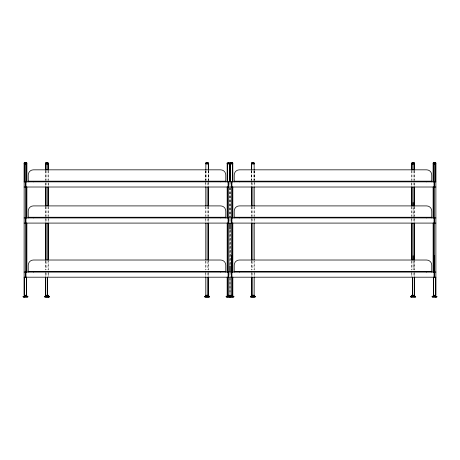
<?xml version="1.0" encoding="UTF-8"?>
<svg xmlns="http://www.w3.org/2000/svg" width="460" height="460" viewBox="0 0 460 460"><rect width="100%" height="100%" fill="white"/><g stroke="black" fill="none" stroke-linecap="round" stroke-linejoin="round"><path stroke-width="0.34" stroke-dasharray="2.3 1.72" d="M411.746 183.149L411.746 186.369M414.494 183.149L414.494 186.369M48.237 270.008L48.248 261.165M208.506 270.008L208.524 261.165M229.902 265.926L229.902 229.891M230.098 229.891L230.098 265.926M254.202 270.008L254.219 261.165M414.477 270.008L414.494 261.165M411.752 261.165L411.763 270.008M251.476 261.165L251.493 270.008M205.781 261.165L205.798 270.008M45.505 261.165L45.523 270.008M414.494 170.758L414.494 180.469M414.483 206.689L414.483 216.528M414.494 217.936L414.494 221.8M414.494 272.05L414.494 276.558M414.414 182.718L414.414 186.369M414.414 219.224L414.414 221.8M414.414 273.338L414.414 277.202M414.316 170.758L414.316 180.469M414.328 206.689L414.328 216.528M414.328 260.854L414.328 269.951M413.12 170.758L413.12 180.469M413.12 182.718L413.12 186.156M413.12 218.793L413.12 221.369M413.12 272.906L413.12 276.339M411.93 170.758L411.93 180.469M411.918 206.689L411.918 216.528M411.918 260.854L411.918 269.951M411.832 182.718L411.832 187.013M411.763 206.689L411.763 216.528M411.832 219.224L411.832 223.088M411.832 273.338L411.832 277.202M411.746 170.758L411.746 180.469M411.746 217.936L411.746 221.8M411.746 272.05L411.746 276.558M254.213 170.758L254.213 180.469M254.219 181.861L254.219 186.369M254.219 217.936L254.219 221.8M254.219 272.05L254.219 276.558M254.156 170.758L254.156 180.469M254.138 182.718L254.138 186.369M254.207 206.689L254.207 216.528M254.138 219.224L254.138 221.8M254.138 273.338L254.138 277.202M254.046 170.758L254.046 180.469M254.052 206.689L254.052 216.528M254.052 260.854L254.052 269.951M253.989 170.758L253.989 180.469M252.845 182.718L252.845 186.156M252.845 206.689L252.845 216.528M252.845 218.793L252.845 221.369M252.845 261.406L252.845 269.916M252.845 272.906L252.845 276.339M251.706 170.758L251.706 180.469M251.643 206.689L251.643 216.528M251.643 260.854L251.643 269.951M251.539 170.758L251.539 180.469M251.557 182.718L251.557 187.013M251.557 219.224L251.557 223.088M251.557 273.338L251.557 277.202M251.482 170.758L251.482 180.469M251.47 181.861L251.47 186.369M251.488 206.689L251.488 216.528M251.47 217.936L251.47 221.8M251.47 272.05L251.47 276.558M230.259 187.714L230.259 217.229M230.259 230.08L230.259 265.753M230.264 277.202L230.264 294.544M230.092 181.861L230.092 186.369M230.098 187.714L230.098 217.936M230.092 219.224L230.092 221.8M230.092 272.05L230.092 276.558M230.086 278.587L230.086 294.544M229.908 183.149L229.908 187.013M229.902 187.714L229.902 217.936M229.908 219.224L229.908 221.8M229.908 273.338L229.908 277.202M229.914 278.587L229.914 294.544M229.741 187.714L229.741 217.229M229.741 230.08L229.741 265.753M229.736 277.202L229.736 294.544M208.518 170.758L208.518 180.469M208.529 181.861L208.529 186.369M208.512 206.689L208.512 216.528M208.529 217.936L208.529 221.8M208.529 272.05L208.529 276.558M208.46 170.758L208.46 180.469M208.443 182.718L208.443 186.369M208.443 219.224L208.443 221.8M208.443 273.338L208.443 277.202M208.351 170.758L208.351 180.469M208.357 206.689L208.357 216.528M208.357 260.854L208.357 269.951M208.294 170.758L208.294 180.469M207.155 182.718L207.155 186.156M207.155 206.689L207.155 216.528M207.155 218.793L207.155 221.369M207.155 261.406L207.155 269.916M207.155 272.906L207.155 276.339M206.011 170.758L206.011 180.469M205.953 170.758L205.953 180.469M205.948 206.689L205.948 216.528M205.948 260.854L205.948 269.951M205.844 170.758L205.844 180.469M205.861 182.718L205.861 187.013M205.861 219.224L205.861 223.088M205.861 273.338L205.861 277.202M205.787 170.758L205.787 180.469M205.781 181.861L205.781 186.369M205.792 206.689L205.792 216.528M205.781 217.936L205.781 221.8M205.781 272.05L205.781 276.558M48.254 170.758L48.254 180.469M48.254 183.149L48.254 186.369M48.237 206.689L48.237 216.528M48.254 217.936L48.254 221.8M48.254 272.05L48.254 276.558M48.168 182.718L48.168 186.369M48.081 206.689L48.081 216.528M48.168 219.224L48.168 221.8M48.081 260.854L48.081 269.951M48.168 273.338L48.168 277.202M48.07 170.758L48.07 180.469M46.88 170.758L46.88 180.469M46.88 182.718L46.88 186.156M46.88 206.689L46.88 216.528M46.88 218.793L46.88 221.369M46.88 261.406L46.88 269.916M46.88 272.906L46.88 276.339M45.684 170.758L45.684 180.469M45.586 182.718L45.586 187.013M45.672 206.689L45.672 216.528M45.586 219.224L45.586 223.088M45.672 260.854L45.672 269.951M45.586 273.338L45.586 277.202M45.505 170.758L45.505 180.469M45.505 183.149L45.505 186.369M45.517 206.689L45.517 216.528M45.505 217.936L45.505 221.8M45.505 272.05L45.505 276.558M413.12 261.406L413.12 269.916L413.12 261.406M413.12 206.689L413.12 216.528L413.12 206.689"/><path stroke-width="0.69" d="M230 296.631L230 297.16L230 295.912M231.46 272.05L231.46 255.725M413.12 255.725L413.12 259.986L413.12 223.088M413.12 202.475L413.12 205.988L413.12 187.013M433.136 181.861L433.136 163.823L435.884 163.823L435.884 295.24L433.136 295.24M434.51 272.05L434.51 255.725M26.829 163.783L24.15 163.783L24.115 295.24L26.864 295.24M26.841 272.05L26.841 223.088M45.523 223.088L45.505 259.808M205.798 223.088L205.781 259.808M227.188 223.088L227.188 272.05M229.902 265.926L229.891 272.05L24.121 272.05M230.098 229.206L230.109 223.088L435.879 223.088M232.812 272.05L232.812 223.088M251.493 223.088L251.47 259.808M411.769 223.088L411.746 259.808M433.159 223.088L433.159 272.05M205.867 162.972L205.844 170.068M205.867 295.884A9.114 9.062 90 0 0 205.442 296.033C202.084 297.419 210.122 298.523 209.628 296.441L204.665 296.441M229.908 163.823L227.136 163.702L227.205 162.972L229.879 162.972L227.136 163.053M251.775 295.815A9.114 9.062 90 0 0 251.137 296.033C247.641 297.93 258.043 297.994 254.558 296.033A9.114 9.062 -90 0 0 254.133 295.884M226.423 297.166L233.599 297.166L233.95 296.441L226.067 296.441M208.518 277.202L208.512 295.625L205.971 295.751M232.835 277.202L232.829 295.625L230.322 295.751M254.213 277.202L254.161 295.705M227.171 181.861L227.171 163.823L229.873 163.783L229.942 163.375M232.081 297.16L231.725 295.78M231.173 162.972L231.173 163.783M229.914 163.766L227.131 163.702M228.263 295.791L227.953 296.183A5.319 1.501 -90 0 0 227.849 296.366L227.936 297.166M228.361 295.803L227.953 296.183L232.047 296.183M435.309 295.728L435.361 295.24M229.408 295.889L229.942 295.872L228.223 295.832M26.272 163.783L26.266 162.972M47.656 163.783L47.65 162.972M413.902 163.783L413.897 162.972M435.292 163.783L435.286 162.972M252.045 162.972L252.04 163.783M48.093 295.728L48.173 295.24M415.144 297.166L415.472 296.441L414.747 296.033A9.114 8.59 90 0 0 414.138 295.815M435.838 297.166L436.057 296.441L435.58 296.033A9.114 5.658 -90 0 0 435.177 295.815M45.776 162.955A5.675 4.635 -90 0 1 46.874 162.852L46.678 162.84M207 162.84L207.356 162.84L206.96 162.84M48.898 297.166L49.226 296.441L48.501 296.033A9.114 8.59 90 0 0 48.099 295.884M231.288 162.84L231.46 162.834A5.675 5.543 90 0 1 232.777 162.955L230.121 162.972A5.675 5.543 90 0 1 231.46 162.852L231.616 162.84M206.758 162.955A5.675 1.656 90 0 1 207.149 162.852L207.184 162.84M46.903 162.84L46.972 162.84M414.224 162.955A5.675 4.635 90 0 0 413.126 162.852L412.953 162.84M229.339 295.895L228.459 295.935M207.155 162.834L207.172 162.84A5.675 1.656 90 0 1 207.546 162.955M46.88 162.834L46.897 162.84A5.675 4.635 -90 0 1 47.978 162.955M413.051 162.84L413.166 162.84A5.675 4.635 90 0 0 412.022 162.955M25.363 162.84L25.628 162.84M228.683 162.84L228.367 162.84L228.741 162.84M231.869 295.935L230.08 295.872L231.639 295.803M24.15 162.972L26.829 162.972M45.54 162.972L48.214 162.972M205.81 162.972L208.495 162.972M251.511 162.972L254.184 162.972M411.786 162.972L414.46 162.972M433.171 162.972L435.85 162.972M24.087 163.053L26.893 163.053M45.471 163.053L48.283 163.053M205.746 163.053L208.558 163.053M230.058 163.053L232.863 163.053M251.447 163.053L254.248 163.053M411.717 163.053L414.529 163.053M433.107 163.053L435.913 163.053M24.075 163.702L26.904 163.702M45.465 163.702L48.288 163.702M205.741 163.702L208.564 163.702M230.052 163.702L232.869 163.702M251.436 163.702L254.259 163.702M411.711 163.702L414.535 163.702M433.096 163.702L435.925 163.702M45.534 163.783L48.219 163.783L48.254 170.068M230.121 163.783L232.8 163.783L232.829 181.861M411.746 170.068L411.746 163.823L414.466 163.783M433.171 163.783L435.85 163.783M24.115 163.823L26.864 163.823L26.864 181.861M48.254 163.823L45.505 163.823L45.505 170.068M230.092 163.823L232.829 163.823A1.725 1.685 -90 0 1 232.616 163.823M411.746 163.823L414.494 163.823L414.494 170.068M28.238 181.171L225.791 181.171M234.209 181.171L431.762 181.171M28.238 181.516L225.791 181.516M234.209 181.516L431.762 181.516M24.115 181.861L229.908 181.861M230.092 181.861L435.884 181.861M24.121 187.013L229.908 187.013M230.092 187.013L435.879 187.013M28.238 217.246L225.791 217.246M234.209 217.246L431.762 217.246M28.238 217.591L225.791 217.591M234.209 217.591L431.762 217.591M24.121 217.936L229.908 217.936M230.092 217.936L435.879 217.936M24.121 223.088L229.908 223.088L229.902 229.206M28.238 271.36L225.791 271.36M234.209 271.36L431.762 271.36M28.238 271.705L225.791 271.705M234.209 271.705L431.762 271.705M435.879 272.05L230.092 272.05L230.098 265.926M24.115 277.202L229.908 277.202M230.092 277.202L435.884 277.202M45.505 295.24L48.248 295.24M205.787 295.24L208.518 295.24M227.165 295.24L229.885 295.24M230.115 295.24L232.835 295.24M251.482 295.24L254.213 295.24M411.752 295.24L414.494 295.24L414.489 277.202M24.127 295.579L26.858 295.579M45.517 295.579L48.242 295.579M205.787 277.202L205.787 295.579L208.518 295.579M229.678 295.751L227.165 295.579L229.885 295.579M230.121 295.579L232.823 295.579M251.482 277.202L251.482 295.579L254.213 295.579M411.763 295.579L414.489 295.579M433.147 295.579L435.879 295.579M24.294 295.751L26.686 295.751M48.018 295.751L45.586 295.625L45.511 277.202M254.029 295.751L251.482 295.579M412.01 295.751L414.322 295.751L414.42 295.24M433.314 295.751L435.7 295.751M23 296.441L27.979 296.441M44.39 296.441L49.364 296.441M250.361 296.441L255.334 296.441M410.636 296.441L415.61 296.441M432.02 296.441L437 296.441M23.006 296.827L27.974 296.827M44.396 296.827L49.358 296.827M204.671 296.827L209.639 296.827M226.067 296.827L233.939 296.827M250.361 296.827L255.329 296.827M410.642 296.827L415.604 296.827M432.026 296.827L436.994 296.827M23.351 297.166L27.629 297.166M45.862 295.815A9.114 8.59 -90 0 0 45.252 296.033C42.579 297.476 48.294 297.741 49.013 297.166M410.987 297.166L415.259 297.166M432.371 297.166L436.649 297.166M434.711 162.84L434.596 162.84M253.052 162.84L252.655 162.84L252.971 162.84M411.102 297.166L410.78 296.412L411.499 296.033A9.114 8.59 -90 0 1 411.901 295.884M24.162 297.166L23.949 296.412L24.42 296.033A9.114 5.658 -90 0 1 24.823 295.815M24.713 295.745L24.639 295.24M411.907 295.728L411.827 295.24M208.437 162.972L208.46 170.068M209.622 296.412L208.863 296.033A9.114 9.062 -90 0 0 208.225 295.815M414.477 223.088L414.494 259.808M254.202 223.088L254.219 259.808M208.506 223.088L208.529 259.808M48.231 223.088L48.254 259.808M435.706 163.823L435.706 181.861M435.712 277.202L435.712 295.24M434.51 163.823L434.51 277.202M434.033 181.861L434.033 187.013M434.033 217.936L434.033 223.088M434.033 272.05L434.033 277.202M433.567 277.202L433.567 295.24M433.435 277.202L433.435 295.24M433.314 163.823L433.314 181.861M433.308 187.013L433.308 217.936M433.308 223.088L433.308 272.05M433.147 187.013L433.147 217.936M431.762 181.861L431.762 174.99A5.152 5.152 0 0 0 426.61 169.832L239.361 169.838A5.152 5.152 0 0 0 234.209 174.99L234.209 181.861M431.762 217.936L431.762 211.065A5.152 5.152 0 0 0 426.61 205.907L239.361 205.907A5.152 5.152 0 0 0 234.209 211.065L234.209 217.936M431.762 272.05L431.762 265.173A5.152 5.152 0 0 0 426.61 260.021L239.361 260.021A5.152 5.152 0 0 0 234.209 265.173L234.209 272.05M426.61 181.516L426.61 181.861M426.61 217.591L426.61 217.936M426.61 271.705L426.61 272.05M414.483 187.013L414.483 205.988M414.316 163.823L414.316 170.068M414.328 187.013L414.328 205.988M414.328 223.088L414.328 260.159M414.328 277.202L414.328 295.24M413.12 163.823L413.12 170.068M412.723 277.202L412.723 295.24M412.666 277.202L412.666 295.24M411.93 163.823L411.93 170.068M411.918 187.013L411.918 205.988M411.918 223.088L411.918 260.159M411.763 187.013L411.763 205.988M254.156 163.823L254.156 170.068M254.207 187.013L254.207 205.988M252.845 187.013L252.845 205.988M252.845 223.088L252.845 259.986M252.724 277.202L252.724 295.24M251.706 163.823L251.706 170.068M251.643 187.013L251.643 205.988M251.643 223.088L251.643 260.159M251.643 277.202L251.643 295.24M251.539 163.823L251.539 170.068M251.488 187.013L251.488 205.988M239.361 181.516L239.361 181.861M239.361 217.591L239.361 217.936M239.361 271.705L239.361 272.05M232.823 187.013L232.823 217.936M232.662 163.823L232.662 181.861M232.662 187.013L232.662 217.936M232.662 223.088L232.662 272.05M232.656 277.202L232.656 295.24M231.938 181.861L231.938 187.013M231.938 217.936L231.938 223.088M231.938 272.05L231.938 277.202M231.46 181.861L231.46 295.24M230.575 163.823L230.575 181.861M230.448 163.823L230.448 181.861M229.552 163.823L229.552 181.861M229.425 163.823L229.425 181.861M228.539 181.861L228.539 295.24M228.062 181.861L228.062 187.013M228.062 217.936L228.062 223.088M228.062 272.05L228.062 277.202M227.338 163.823L227.338 181.861M227.338 187.013L227.338 217.936M227.338 223.088L227.338 272.05M227.343 277.202L227.343 295.24M227.177 187.013L227.177 217.936M227.165 277.202L227.165 295.579M225.791 181.861L225.791 174.99A5.152 5.152 0 0 0 220.639 169.832L33.39 169.838A5.152 5.152 0 0 0 28.238 174.99L28.238 181.861M225.791 217.936L225.791 211.065A5.152 5.152 0 0 0 220.639 205.907L33.39 205.907A5.152 5.152 0 0 0 28.238 211.065L28.238 217.936M225.791 272.05L225.791 265.173A5.152 5.152 0 0 0 220.639 260.021L33.39 260.021A5.152 5.152 0 0 0 28.238 265.173L28.238 272.05M220.639 181.516L220.639 181.861M220.639 217.591L220.639 217.936M220.639 271.705L220.639 272.05M208.512 187.013L208.512 205.988M208.357 187.013L208.357 205.988M208.357 223.088L208.357 260.159M208.357 277.202L208.357 295.24M208.294 163.823L208.294 170.068M207.276 277.202L207.276 295.24M207.155 187.013L207.155 205.988M207.155 223.088L207.155 259.986M205.792 187.013L205.792 205.988M48.237 187.013L48.237 205.988M48.081 187.013L48.081 205.988M48.081 223.088L48.081 260.159M48.07 163.823L48.07 170.068M47.334 277.202L47.334 295.24M47.276 277.202L47.276 295.24M46.88 163.823L46.88 170.068M46.88 187.013L46.88 205.988M46.88 223.088L46.88 259.986M45.684 163.823L45.684 170.068M45.672 187.013L45.672 205.988M45.672 223.088L45.672 260.159M45.672 277.202L45.672 295.24M45.517 187.013L45.517 205.988M33.39 181.516L33.39 181.861M33.39 217.591L33.39 217.936M33.39 271.705L33.39 272.05M26.852 187.013L26.852 217.936M26.686 163.823L26.686 181.861M26.691 187.013L26.691 217.936M26.691 223.088L26.691 272.05M26.565 277.202L26.565 295.24M26.433 277.202L26.433 295.24M25.967 181.861L25.967 187.013M25.967 217.936L25.967 223.088M25.967 272.05L25.967 277.202M25.49 163.823L25.49 277.202M24.294 163.823L24.294 181.861M24.288 277.202L24.288 295.24M45.908 163.823A1.725 1.409 -90 0 1 45.77 163.783M251.764 162.955A5.675 4.554 90 0 1 252.845 162.852L252.891 162.84A5.675 4.554 -90 0 1 253.931 162.955M253.937 163.783A1.725 1.386 -90 0 1 253.799 163.823M26.427 295.958A9.114 5.658 90 0 1 26.559 296.033M412.154 163.823A1.725 1.409 90 0 1 412.016 163.783M26.594 162.955A5.675 4.635 -90 0 0 25.49 162.852L25.553 162.84A5.675 4.635 -90 0 0 24.386 162.955M26.599 163.783A1.725 1.409 90 0 1 26.462 163.823M24.524 163.823A1.725 1.409 -90 0 1 24.386 163.783M433.441 296.033A9.114 5.658 90 0 1 433.573 295.958M228.712 162.955A5.675 0.73 90 0 0 228.539 162.852L228.591 162.84A5.675 0.73 90 0 0 228.367 162.955M207.546 163.783A1.725 0.506 90 0 1 207.5 163.823M433.406 162.955A5.675 4.635 90 0 1 434.51 162.852L434.51 162.834A5.675 4.635 90 0 1 435.614 162.955M433.538 163.823A1.725 1.409 90 0 1 433.4 163.783M208.495 163.783L205.81 163.783L208.518 163.823M254.184 163.783L251.505 163.783L254.213 163.823"/></g></svg>
